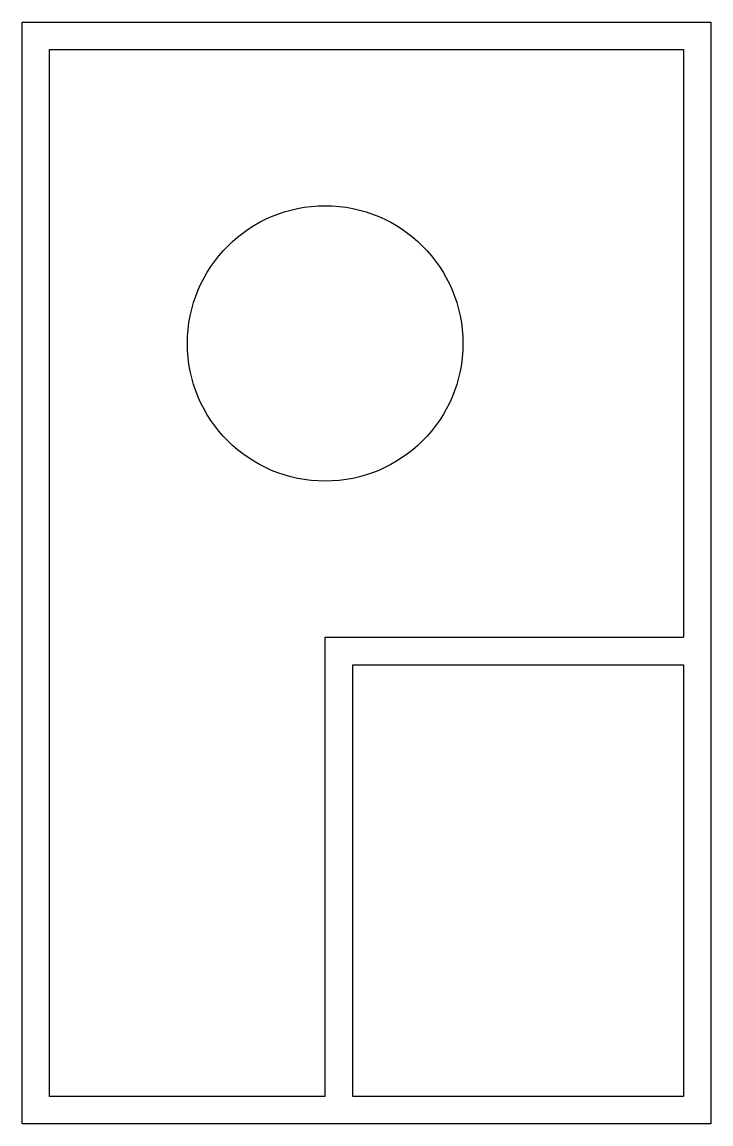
# Model space of a CAD drawing. Header units: metres. Extents: x 0 to 7.5, y 0 to 12.
import ezdxf

# ---------------------------------------------------------------- set-up
doc = ezdxf.new("R2010")
doc.units = ezdxf.units.M
for name, color, linetype in [('externalWalls', 5, 'Continuous'), ('interiorWalls', 131, 'Continuous'), ('tables', 50, 'Continuous')]:
    doc.layers.add(name, color=color, linetype=linetype)

msp = doc.modelspace()

# ---------------------------------------------------------------- linework, layer by layer
at = {"layer": 'externalWalls', "flags": 128}
msp.add_lwpolyline([(0, 0), (0, 12), (7.5, 12), (7.5, 0)], close=True, dxfattribs=at)
for points in [[(3.3, 0.3), (0.3, 0.3), (0.3, 11.7), (7.2, 11.7), (7.2, 5.3)], [(7.2, 5), (7.2, 0.3), (3.6, 0.3)]]:
    msp.add_lwpolyline(points, dxfattribs=at)
at = {"layer": 'interiorWalls'}
for points in [[(3.3, 0.3), (3.3, 5.3), (7.2, 5.3)], [(3.6, 0.3), (3.6, 5), (7.2, 5)]]:
    msp.add_lwpolyline(points, dxfattribs=at)
at = {"layer": 'tables'}
msp.add_circle((3.3, 8.5), 1.5, dxfattribs=at)

doc.saveas('drawing.dxf')
